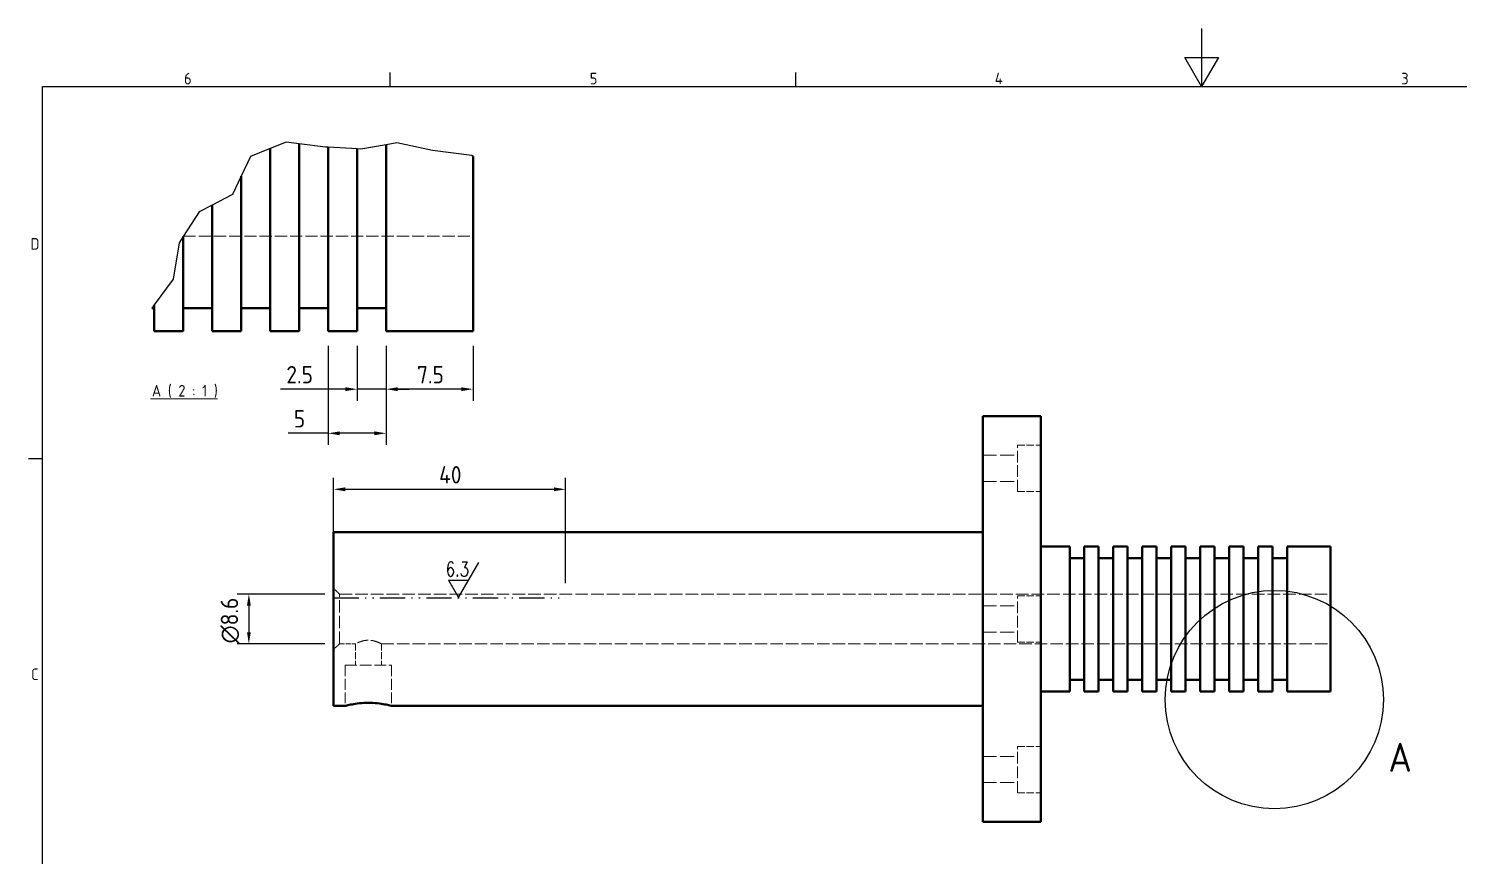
# Model space of a CAD drawing. Header units: millimetres. Extents: x 0 to 420, y 0 to 297.
# Drawn here: x 7.6 to 254.3, y 154.4 to 297 of the extents above; entities that cross this region are included whole.
import ezdxf
from ezdxf.enums import TextEntityAlignment as Align

# ---------------------------------------------------------------- set-up
doc = ezdxf.new("R2010")
doc.units = ezdxf.units.MM
doc.linetypes.add('DASH_DOUBLE_DOT', pattern=[0.4398, 0.24, -0.06, 0.0098, -0.06, 0.01, -0.06])
doc.linetypes.add('DASHED', pattern=[0.2067, 0.1654, -0.0413])
doc.layers.get('0').update_dxf_attribs({"color": 3, "lineweight": 25})
for name, color, linetype, lineweight in [('DIM', 4, 'Continuous', 25), ('가려진 것(ISO)', 2, 'DASHED', 18), ('가시적인 것(ISO)', 3, 'Continuous', 40), ('경계(ISO)', 7, 'Continuous', 25), ('기호(ISO)', 5, 'Continuous', 25), ('끊기 선(JIS)', 7, 'Continuous', 25), ('상세 경계(JIS)', 7, 'Continuous', 25), ('스케치 형상(ISO)', 3, 'Continuous', 25), ('치수(ISO)', 2, 'Continuous', 25)]:
    doc.layers.add(name, color=color, linetype=linetype, lineweight=lineweight)
doc.styles.add('문자 텍스트_PSTEK_POSCO', font='isocp.shx')
doc.styles.add('부품번호텍스트_PSTEK_POSCO', font='isocp.shx')
doc.styles.add('치수 텍스트_PSTEK_POSCO', font='isocp.shx')
doc.styles.add('텍스트 스타일466', font='isocp.shx')
doc.styles.add('텍스트 스타일492', font='romans.shx', dxfattribs={"width": 0.75})
doc.dimstyles.new('치수_PSTEK_POSCO', dxfattribs={"dimtxt": 3, "dimasz": 2, "dimexe": 2, "dimexo": 2.5, "dimgap": 1, "dimtad": 1, "dimrnd": 1e-08, "dimdsep": 46, "dimtxsty": '치수 텍스트_PSTEK_POSCO', "dimcen": 0.09, "dimdle": 10, "dimclrd": 7, "dimclre": 7, "dimclrt": 2, "dimadec": 1, "dimazin": 2, "dimtfac": 1, "dimtmove": 0, "dimatfit": 3, "dimfxl": 0, "dimtolj": 1, "dimlwd": -1, "dimlwe": -1, "dimarcsym": 0})

# ---------------------------------------------------------------- blocks, each defined once
blk = doc.blocks.new('경계 Default Border')
at = {"layer": '경계(ISO)'}
for p, q in [((70, 287), (70, 289.4)), ((140, 287), (140, 289.4)), ((10, 222.75), (7.6, 222.75))]:
    blk.add_line(p, q, dxfattribs=at)
at = {"layer": '경계(ISO)', "flags": 128}
for points in [[(210, 297), (210, 287), (207.11, 292), (212.89, 292), (210, 287)], [(10, 10), (10, 287), (410, 287), (410, 10), (10, 10)]]:
    blk.add_lwpolyline(points, dxfattribs=at)
at = {"layer": '경계(ISO)', "color": 2, "char_height": 2, "attachment_point": 7, "style": '문자 텍스트_PSTEK_POSCO'}
for s, insert in [('6', (34.43, 287.38)), ('5', (104.43, 287.38)), ('4', (174.32, 287.4)), ('3', (244.45, 287.38)), ('D', (7.92, 258.86)), ('C', (8.03, 184.61))]:
    blk.add_mtext(s, dxfattribs=dict(at, insert=insert))
blk = doc.blocks.new('2dDetail0')
at = {"layer": '상세 경계(JIS)'}
blk.add_circle((222.55, 181.24), 18.83, dxfattribs=at)
at = {"layer": '상세 경계(JIS)', "insert": (242.23, 168.78), "char_height": 5, "attachment_point": 7, "style": '부품번호텍스트_PSTEK_POSCO'}
blk.add_mtext('A', dxfattribs=at)
blk = doc.blocks.new('*D30')
at = {"layer": 'Defpoints', "color": 0, "transparency": 16777216}
for p in [(69.28, 244.79), (84.28, 244.79), (69.28, 234.79)]:
    blk.add_point(p, dxfattribs=at)
at = {"layer": '치수(ISO)', "color": 7, "transparency": 16777216}
for p, q in [((69.28, 242.29), (69.28, 232.79)), ((84.28, 242.29), (84.28, 232.79)), ((82.28, 234.79), (71.28, 234.79))]:
    blk.add_line(p, q, dxfattribs=at)
for points in [[(71.28, 235.12), (71.28, 234.46), (69.28, 234.79)], [(82.28, 235.12), (82.28, 234.46), (84.28, 234.79)]]:
    blk.add_solid(points, dxfattribs=at)
at = {"layer": '치수(ISO)', "color": 2, "transparency": 16777216, "insert": (74.62, 237.29), "char_height": 3, "attachment_point": 4, "style": '치수 텍스트_PSTEK_POSCO'}
blk.add_mtext('\\A1;7.5', dxfattribs=at)
blk = doc.blocks.new('*D31')
at = {"layer": 'Defpoints', "color": 0, "transparency": 16777216}
for p in [(64.28, 244.79), (69.28, 244.79), (64.28, 234.79)]:
    blk.add_point(p, dxfattribs=at)
at = {"layer": '치수(ISO)', "color": 7, "transparency": 16777216}
for p, q in [((64.28, 242.29), (64.28, 232.79)), ((69.28, 242.29), (69.28, 232.79)), ((62.28, 234.79), (51.07, 234.79)), ((69.28, 234.79), (64.28, 234.79)), ((71.28, 234.79), (73.28, 234.79))]:
    blk.add_line(p, q, dxfattribs=at)
for points in [[(62.28, 235.12), (62.28, 234.46), (64.28, 234.79)], [(71.28, 235.12), (71.28, 234.46), (69.28, 234.79)]]:
    blk.add_solid(points, dxfattribs=at)
at = {"layer": '치수(ISO)', "color": 2, "transparency": 16777216, "insert": (52.07, 237.29), "char_height": 3, "attachment_point": 4, "style": '치수 텍스트_PSTEK_POSCO'}
blk.add_mtext('\\A1;2.5', dxfattribs=at)
blk = doc.blocks.new('*D33')
at = {"layer": 'Defpoints', "color": 0, "transparency": 16777216}
for p in [(59.28, 244.79), (69.28, 244.79), (59.28, 227.18)]:
    blk.add_point(p, dxfattribs=at)
at = {"layer": '치수(ISO)', "color": 7, "transparency": 16777216}
for p, q in [((59.28, 242.29), (59.28, 225.18)), ((69.28, 242.29), (69.28, 225.18)), ((59.28, 227.18), (52.36, 227.18)), ((67.28, 227.18), (61.28, 227.18))]:
    blk.add_line(p, q, dxfattribs=at)
for points in [[(61.28, 227.51), (61.28, 226.85), (59.28, 227.18)], [(67.28, 227.51), (67.28, 226.85), (69.28, 227.18)]]:
    blk.add_solid(points, dxfattribs=at)
at = {"layer": '치수(ISO)', "color": 2, "transparency": 16777216, "insert": (53.36, 229.68), "char_height": 3, "attachment_point": 4, "style": '치수 텍스트_PSTEK_POSCO'}
blk.add_mtext('\\A1;5', dxfattribs=at)
blk = doc.blocks.new('*D35')
at = {"layer": 'Defpoints', "color": 0, "transparency": 16777216}
for p in [(61.23, 199.45), (45.61, 190.85), (61.23, 190.85)]:
    blk.add_point(p, dxfattribs=at)
at = {"layer": '치수(ISO)', "color": 7, "transparency": 16777216}
for p, q in [((58.73, 199.45), (43.61, 199.45)), ((45.61, 197.45), (45.61, 192.85)), ((58.73, 190.85), (43.61, 190.85))]:
    blk.add_line(p, q, dxfattribs=at)
for points in [[(45.28, 197.45), (45.94, 197.45), (45.61, 199.45)], [(45.28, 192.85), (45.94, 192.85), (45.61, 190.85)]]:
    blk.add_solid(points, dxfattribs=at)
at = {"layer": '치수(ISO)', "color": 2, "transparency": 16777216, "insert": (42.35, 190.93), "char_height": 3, "attachment_point": 4, "rotation": 90, "style": '치수 텍스트_PSTEK_POSCO'}
blk.add_mtext('\\A1;\\fAIGDT|b0|i0;\\H3.0000;\\ln\\fisocp|b0|i0;\\H3.0000;8.6', dxfattribs=at)
blk = doc.blocks.new('다듬질2')
at = {"layer": 'DIM', "color": 1, "linetype": 'Continuous'}
for p, q in [((-0.87, -3), (2.6, 3)), ((-2.6, 0), (-0.87, -3)), ((-2.6, 0), (0.87, 0))]:
    blk.add_line(p, q, dxfattribs=at)
at = {"layer": 'DIM', "color": 2, "style": '텍스트 스타일492', "width": 0.75}
blk.add_text('6.3', height=2.5, dxfattribs=at).set_placement((0.94, 0.63), align=Align.RIGHT)
blk = doc.blocks.new('*D36')
at = {"layer": 'Defpoints', "color": 0, "transparency": 16777216}
for p in [(100.23, 217.52), (60.23, 198.81), (100.23, 198.81)]:
    blk.add_point(p, dxfattribs=at)
at = {"layer": '치수(ISO)', "color": 7, "transparency": 16777216}
for p, q in [((60.23, 201.31), (60.23, 219.52)), ((62.23, 217.52), (98.23, 217.52)), ((100.23, 201.31), (100.23, 219.52))]:
    blk.add_line(p, q, dxfattribs=at)
for points in [[(62.23, 217.85), (62.23, 217.18), (60.23, 217.52)], [(98.23, 217.85), (98.23, 217.18), (100.23, 217.52)]]:
    blk.add_solid(points, dxfattribs=at)
at = {"layer": '치수(ISO)', "color": 2, "transparency": 16777216, "insert": (78.43, 220.02), "char_height": 3, "attachment_point": 4, "style": '치수 텍스트_PSTEK_POSCO'}
blk.add_mtext('\\A1;40', dxfattribs=at)

msp = doc.modelspace()

# ---------------------------------------------------------------- linework, layer by layer
at = {"layer": '가려진 것(ISO)', "ltscale": 12.722885}
msp.add_line((34.315, 261.191), (84.281, 261.191), dxfattribs=at)
at = {"layer": '가려진 것(ISO)', "ltscale": 12.159042}
for p, q in [((178.232, 217.129), (178.232, 225.129)), ((178.232, 191.148), (178.232, 199.148)), ((62.232, 187.148), (70.232, 187.148)), ((178.232, 165.167), (178.232, 173.167))]:
    msp.add_line(p, q, dxfattribs=at)
at = {"layer": '가려진 것(ISO)', "ltscale": 7.618686}
for p, q in [((178.232, 225.129), (182.232, 225.129)), ((178.232, 217.129), (182.232, 217.129)), ((178.232, 199.148), (182.232, 199.148)), ((178.232, 191.148), (182.232, 191.148)), ((178.232, 173.167), (182.232, 173.167)), ((178.232, 165.167), (182.232, 165.167))]:
    msp.add_line(p, q, dxfattribs=at)
at = {"layer": '가려진 것(ISO)', "ltscale": 14.513788}
for p, q in [((172.232, 223.379), (178.232, 223.379)), ((172.232, 218.879), (178.232, 218.879)), ((172.232, 197.398), (178.232, 197.398)), ((172.232, 192.898), (178.232, 192.898)), ((172.232, 171.417), (178.232, 171.417)), ((172.232, 166.917), (178.232, 166.917))]:
    msp.add_line(p, q, dxfattribs=at)
at = {"layer": '가려진 것(ISO)', "ltscale": 2.693548}
for p, q in [((61.232, 199.448), (60.232, 200.448)), ((61.232, 190.848), (60.232, 189.848))]:
    msp.add_line(p, q, dxfattribs=at)
at = {"layer": '가려진 것(ISO)', "ltscale": 13.070971}
msp.add_line((61.232, 190.848), (61.232, 199.448), dxfattribs=at)
at = {"layer": '가려진 것(ISO)', "ltscale": 13.131522}
msp.add_line((61.232, 199.448), (232.232, 199.448), dxfattribs=at)
at = {"layer": '가려진 것(ISO)', "ltscale": 5.237816}
msp.add_line((61.232, 190.848), (63.982, 190.848), dxfattribs=at)
at = {"layer": '가려진 것(ISO)', "ltscale": 7.047277}
for p, q in [((63.982, 190.848), (63.982, 187.148)), ((68.482, 190.848), (68.482, 187.148))]:
    msp.add_line(p, q, dxfattribs=at)
at = {"layer": '가려진 것(ISO)', "ltscale": 12.987064}
msp.add_line((68.482, 190.848), (232.232, 190.848), dxfattribs=at)
at = {"layer": '가려진 것(ISO)', "ltscale": 11.288502}
for p, q in [((62.232, 187.148), (62.232, 180.148)), ((70.232, 187.148), (70.232, 180.148))]:
    msp.add_line(p, q, dxfattribs=at)
at = {"layer": '가려진 것(ISO)', "ltscale": 11.621299}
msp.add_open_spline([(68.482, 190.848), (68.458, 190.861), (68.423, 190.88), (68.192, 190.994), (68.019, 191.075), (67.626, 191.232), (67.377, 191.318), (66.825, 191.446), (66.521, 191.484), (65.942, 191.484), (65.639, 191.446), (65.087, 191.318), (64.838, 191.232), (64.444, 191.075), (64.272, 190.994), (64.041, 190.88), (64.005, 190.861), (63.982, 190.848)], degree=3, knots=[0.3467246, 0.3467246, 0.3467246, 0.3467246, 0.43325985, 0.43325985, 0.5197951, 0.5197951, 0.60662215, 0.60662215, 0.6934492, 0.6934492, 0.78027625, 0.78027625, 0.8671033, 0.8671033, 0.95363855, 0.95363855, 1.0401738, 1.0401738, 1.0401738, 1.0401738], dxfattribs=at)
at = {"layer": '가시적인 것(ISO)'}
for p, q in [((49.281, 244.791), (49.281, 276.325)), ((54.281, 277.144), (54.281, 244.791)), ((59.281, 244.791), (59.281, 276.537)), ((69.281, 244.791), (69.281, 276.967)), ((64.281, 276.239), (64.281, 244.791)), ((84.281, 274.956), (84.281, 244.791)), ((44.281, 271.542), (44.281, 244.791)), ((39.281, 244.791), (39.281, 266.535)), ((34.281, 261.139), (34.281, 244.791)), ((29.281, 244.791), (29.281, 249.358)), ((28.858, 248.791), (29.281, 248.791)), ((34.281, 248.791), (39.281, 248.791)), ((44.281, 248.791), (49.281, 248.791)), ((54.281, 248.791), (59.281, 248.791)), ((64.281, 248.791), (69.281, 248.791)), ((34.281, 244.791), (29.281, 244.791)), ((44.281, 244.791), (39.281, 244.791)), ((54.281, 244.791), (49.281, 244.791)), ((64.281, 244.791), (59.281, 244.791)), ((84.281, 244.791), (69.281, 244.791)), ((172.232, 160.148), (172.232, 230.148)), ((182.232, 230.148), (172.232, 230.148)), ((182.232, 160.148), (182.232, 230.148)), ((60.232, 180.148), (60.232, 210.148)), ((172.232, 210.148), (60.232, 210.148)), ((187.232, 207.648), (182.232, 207.648)), ((187.232, 207.648), (187.232, 182.648)), ((192.232, 207.648), (189.732, 207.648)), ((189.732, 182.648), (189.732, 207.648)), ((192.232, 207.648), (192.232, 182.648)), ((194.732, 182.648), (194.732, 207.648)), ((197.232, 207.648), (194.732, 207.648)), ((197.232, 207.648), (197.232, 182.648)), ((199.732, 182.648), (199.732, 207.648)), ((202.232, 207.648), (199.732, 207.648)), ((202.232, 207.648), (202.232, 182.648)), ((204.732, 182.648), (204.732, 207.648)), ((207.232, 207.648), (204.732, 207.648)), ((207.232, 207.648), (207.232, 182.648)), ((209.732, 182.648), (209.732, 207.648)), ((212.232, 207.648), (209.732, 207.648)), ((212.232, 207.648), (212.232, 182.648)), ((214.732, 182.648), (214.732, 207.648)), ((217.232, 207.648), (214.732, 207.648)), ((217.232, 207.648), (217.232, 182.648)), ((219.732, 182.648), (219.732, 207.648)), ((222.232, 207.648), (219.732, 207.648)), ((222.232, 207.648), (222.232, 182.648)), ((224.732, 182.648), (224.732, 207.648)), ((232.232, 207.648), (224.732, 207.648)), ((232.232, 207.648), (232.232, 182.648)), ((187.232, 205.648), (189.732, 205.648)), ((192.232, 205.648), (194.732, 205.648)), ((197.232, 205.648), (199.732, 205.648)), ((202.232, 205.648), (204.732, 205.648)), ((207.232, 205.648), (209.732, 205.648)), ((212.232, 205.648), (214.732, 205.648)), ((217.232, 205.648), (219.732, 205.648)), ((222.232, 205.648), (224.732, 205.648)), ((187.232, 182.648), (182.232, 182.648)), ((187.232, 184.648), (189.732, 184.648)), ((192.232, 182.648), (189.732, 182.648)), ((192.232, 184.648), (194.732, 184.648)), ((197.232, 182.648), (194.732, 182.648)), ((197.232, 184.648), (199.732, 184.648)), ((202.232, 182.648), (199.732, 182.648)), ((202.232, 184.648), (204.732, 184.648)), ((207.232, 182.648), (204.732, 182.648)), ((207.232, 184.648), (209.732, 184.648)), ((212.232, 182.648), (209.732, 182.648)), ((212.232, 184.648), (214.732, 184.648)), ((217.232, 182.648), (214.732, 182.648)), ((217.232, 184.648), (219.732, 184.648)), ((222.232, 182.648), (219.732, 182.648)), ((222.232, 184.648), (224.732, 184.648)), ((232.232, 182.648), (224.732, 182.648)), ((62.232, 180.148), (60.232, 180.148)), ((172.232, 180.148), (70.232, 180.148)), ((182.232, 160.148), (172.232, 160.148))]:
    msp.add_line(p, q, dxfattribs=at)
msp.add_open_spline([(62.232, 180.148), (62.272, 180.159), (62.333, 180.176), (62.742, 180.277), (63.05, 180.349), (63.757, 180.485), (64.205, 180.558), (65.19, 180.662), (65.727, 180.691), (66.232, 180.691), (66.737, 180.691), (67.274, 180.662), (68.258, 180.558), (68.706, 180.485), (69.414, 180.349), (69.721, 180.277), (70.13, 180.176), (70.191, 180.159), (70.232, 180.148)], degree=3, knots=[1.8176136, 1.8176136, 1.8176136, 1.8176136, 1.9690676, 1.9690676, 2.1205216, 2.1205216, 2.2720032, 2.2720032, 2.4234848, 2.4234848, 2.4234848, 2.5749665, 2.5749665, 2.7264481, 2.7264481, 2.8779021, 2.8779021, 3.0293561, 3.0293561, 3.0293561, 3.0293561], dxfattribs=at)
at = {"layer": '기호(ISO)', "color": 7, "lineweight": 18}
msp.add_line((28.657, 233.098), (40.213, 233.098), dxfattribs=at)
at = {"layer": '끊기 선(JIS)'}
for p, q in [((49.281, 276.325), (45.883, 274.948)), ((52.016, 277.433), (49.281, 276.325)), ((54.281, 277.144), (52.016, 277.433)), ((58.825, 276.564), (54.281, 277.144)), ((59.281, 276.537), (58.825, 276.564)), ((64.281, 276.239), (59.281, 276.537)), ((69.281, 276.967), (64.925, 276.201)), ((71.155, 277.296), (69.281, 276.967)), ((77.294, 275.95), (71.155, 277.296)), ((45.883, 274.948), (44.281, 271.542)), ((64.925, 276.201), (64.281, 276.239)), ((84.071, 275.127), (77.294, 275.95)), ((84.281, 274.956), (84.071, 275.127)), ((44.281, 271.542), (42.783, 268.355)), ((39.281, 266.535), (37.036, 265.368)), ((42.783, 268.355), (39.281, 266.535)), ((37.036, 265.368), (34.281, 261.139)), ((33.58, 260.063), (32.558, 253.747)), ((34.281, 261.139), (33.58, 260.063)), ((32.558, 253.747), (29.281, 249.358)), ((29.281, 249.358), (28.858, 248.791))]:
    msp.add_line(p, q, dxfattribs=at)
at = {"layer": '스케치 형상(ISO)', "color": 6, "linetype": 'DASH_DOUBLE_DOT', "ltscale": 18.190086}
msp.add_line((60.232, 198.814), (100.232, 198.814), dxfattribs=at)

# ---------------------------------------------------------------- block references
for name, p in [('경계 Default Border', (0, 0)), ('다듬질2', (82.661, 201.868))]:
    msp.add_blockref(name, p)
at = {"layer": '상세 경계(JIS)'}
msp.add_blockref('2dDetail0', (0, 0), dxfattribs=at)

# ---------------------------------------------------------------- texts
at = {"layer": '기호(ISO)', "color": 7, "insert": (28.866, 233.319), "char_height": 2, "attachment_point": 7, "style": '텍스트 스타일466'}
msp.add_mtext('A ( 2 : 1 )', dxfattribs=at)

# ---------------------------------------------------------------- dimensions: what is measured, and where the dimension line sits
at = {"layer": '치수(ISO)', "color": 7}
for base, p1, p2, override, picture, middle in [((64.281, 234.791), (69.281, 244.791), (64.281, 244.791), {"dimdec": 2, "dimlfac": 0.5, "dimtp": 0, "dimtm": 0, "dimtdec": 2, "dimtofl": 1, "dimatfit": 1}, '*D31', (54.266, 234.791)), ((59.281, 227.18), (69.281, 244.791), (59.281, 244.791), {"dimdec": 2, "dimlfac": 0.5, "dimtp": 0, "dimtm": 0, "dimtdec": 2, "dimtofl": 0, "dimatfit": 2}, '*D33', (54.026, 227.18)), ((69.281, 234.791), (84.281, 244.791), (69.281, 244.791), {"dimdec": 2, "dimlfac": 0.5, "dimtp": 0, "dimtm": 0, "dimtdec": 2, "dimtofl": 0, "dimatfit": 1}, '*D30', (76.781, 234.791)), ((100.232, 217.517), (60.232, 198.814), (100.232, 198.814), {"dimdec": 2, "dimtp": 0, "dimtm": 0, "dimtdec": 2, "dimtofl": 0, "dimatfit": 1}, '*D36', (80.232, 217.517))]:
    dim = msp.add_linear_dim(base=base, p1=p1, p2=p2, angle=180, dimstyle='치수_PSTEK_POSCO', override=override, dxfattribs=at)
    dim.commit()
    dim.dimension.update_dxf_attribs({"geometry": picture, "text_midpoint": middle, "dimtype": 160})
dim = msp.add_linear_dim(base=(45.611, 190.848), p1=(61.232, 199.448), p2=(61.232, 190.848), angle=90, text='\\fAIGDT|b0|i0;\\H3.0000;\\ln\\fisocp|b0|i0;\\H3.0000;<>', dimstyle='치수_PSTEK_POSCO', override={"dimdec": 2, "dimtp": 0, "dimtm": 0, "dimtdec": 2, "dimtofl": 0, "dimatfit": 1}, dxfattribs=at)
dim.commit()
dim.dimension.update_dxf_attribs({"geometry": '*D35', "text_midpoint": (45.611, 195.148), "dimtype": 160})

doc.saveas('drawing.dxf')
